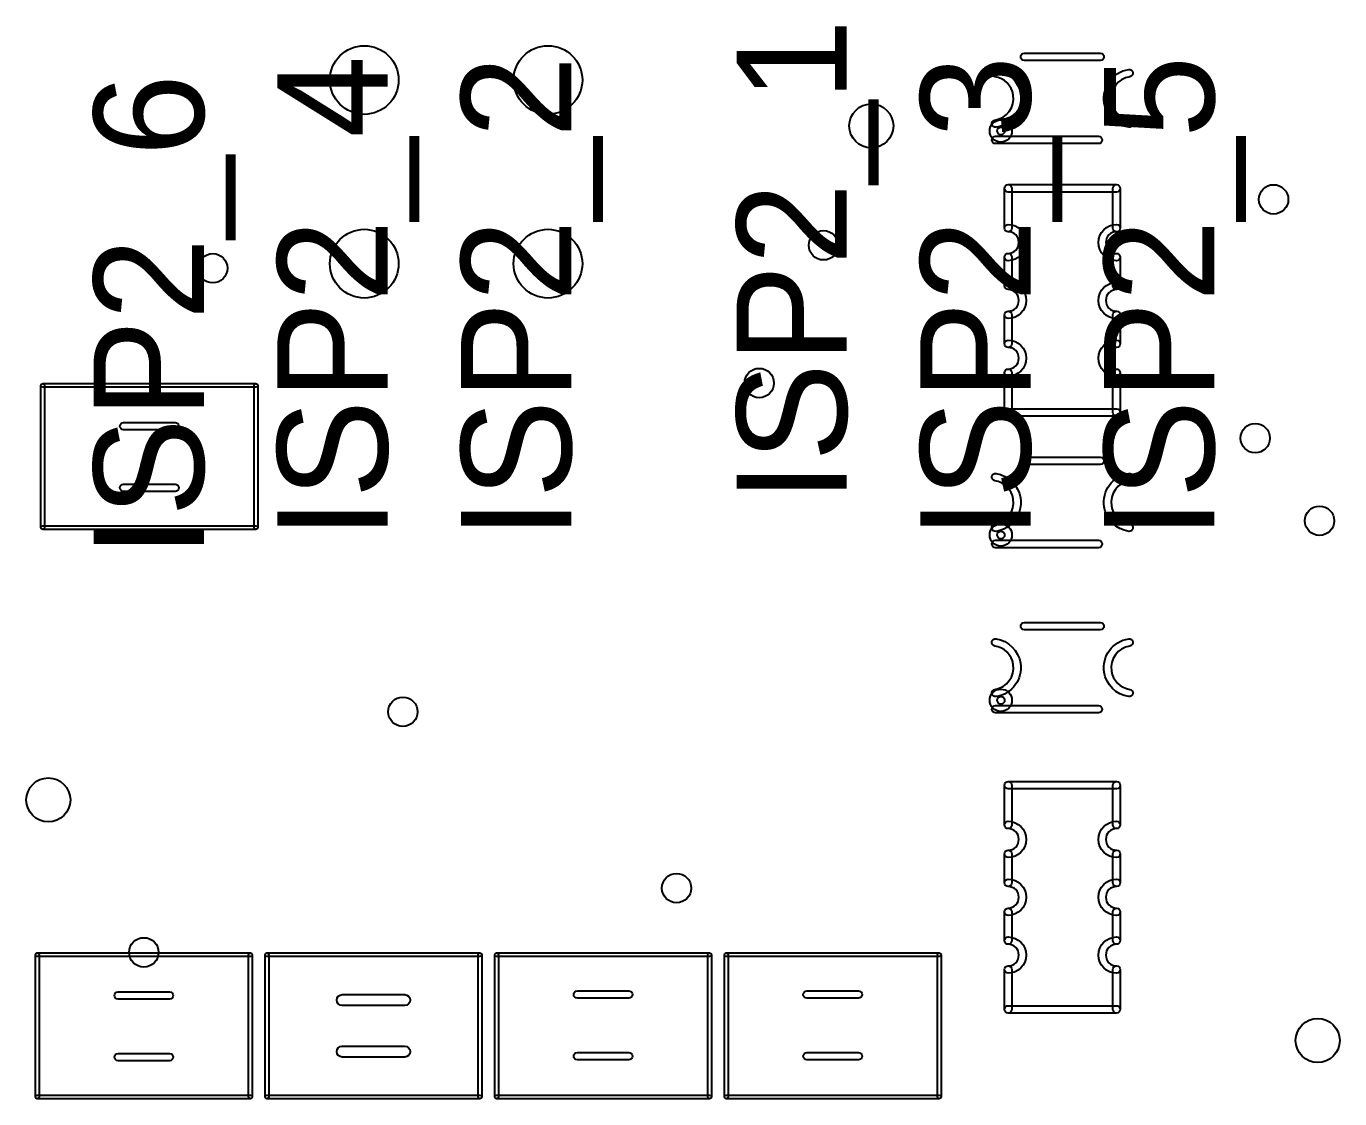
# Model space of a CAD drawing. Header units: inches. Extents: x -0.9 to 3.36, y -0.26 to 2.11.
# Drawn here: x -0.109 to 0.606, y 0.873 to 1.457 of the extents above; entities that cross this region are included whole.
import ezdxf

# ---------------------------------------------------------------- set-up
doc = ezdxf.new("R2010")
doc.units = ezdxf.units.IN
doc.header["$MEASUREMENT"] = 0
for name, color, linetype, lineweight in [('114', 7, 'Continuous', 0), ('39', 7, 'Continuous', 0), ('44', 7, 'Continuous', 0), ('51', 7, 'Continuous', 0)]:
    doc.layers.add(name, color=color, linetype=linetype, lineweight=lineweight)

msp = doc.modelspace()

# ---------------------------------------------------------------- linework, layer by layer
at = {"layer": '39', "color": 12, "lineweight": 25}
for points in [[(-0.09936, 1.18423), (-0.09936, 1.18423), (-0.09936, 1.26163), (-0.09936, 1.26163), (-0.09936, 1.26218), (-0.0998, 1.26263), (-0.10036, 1.26263), (-0.10091, 1.26263), (-0.10136, 1.26218), (-0.10136, 1.26163), (-0.10136, 1.26163), (-0.10136, 1.18423), (-0.10136, 1.18423), (-0.10136, 1.18368), (-0.10091, 1.18323), (-0.10036, 1.18323), (-0.0998, 1.18323), (-0.09936, 1.18368), (-0.09936, 1.18423)], [(-0.10036, 1.26063), (-0.10036, 1.26063), (0.01563, 1.26063), (0.01563, 1.26063), (0.01618, 1.26063), (0.01663, 1.26108), (0.01663, 1.26163), (0.01663, 1.26218), (0.01618, 1.26263), (0.01563, 1.26263), (0.01563, 1.26263), (-0.10036, 1.26263), (-0.10036, 1.26263), (-0.10091, 1.26263), (-0.10136, 1.26218), (-0.10136, 1.26163), (-0.10136, 1.26108), (-0.10091, 1.26063), (-0.10036, 1.26063)], [(0.01463, 1.26163), (0.01463, 1.26163), (0.01463, 1.18423), (0.01463, 1.18423), (0.01463, 1.18368), (0.01508, 1.18323), (0.01563, 1.18323), (0.01618, 1.18323), (0.01663, 1.18368), (0.01663, 1.18423), (0.01663, 1.18423), (0.01663, 1.26163), (0.01663, 1.26163), (0.01663, 1.26218), (0.01618, 1.26263), (0.01563, 1.26263), (0.01508, 1.26263), (0.01463, 1.26218), (0.01463, 1.26163)], [(0.01563, 1.18523), (0.01563, 1.18523), (-0.10036, 1.18523), (-0.10036, 1.18523), (-0.10091, 1.18523), (-0.10136, 1.18478), (-0.10136, 1.18423), (-0.10136, 1.18368), (-0.10091, 1.18323), (-0.10036, 1.18323), (-0.10036, 1.18323), (0.01563, 1.18323), (0.01563, 1.18323), (0.01618, 1.18323), (0.01663, 1.18368), (0.01663, 1.18423), (0.01663, 1.18478), (0.01618, 1.18523), (0.01563, 1.18523)], [(-0.10236, 0.87423), (-0.10236, 0.87423), (-0.10236, 0.95163), (-0.10236, 0.95163), (-0.10236, 0.95218), (-0.1028, 0.95263), (-0.10336, 0.95263), (-0.10391, 0.95263), (-0.10436, 0.95218), (-0.10436, 0.95163), (-0.10436, 0.95163), (-0.10436, 0.87423), (-0.10436, 0.87423), (-0.10436, 0.87368), (-0.10391, 0.87323), (-0.10336, 0.87323), (-0.1028, 0.87323), (-0.10236, 0.87368), (-0.10236, 0.87423)], [(-0.10336, 0.95063), (-0.10336, 0.95063), (0.01263, 0.95063), (0.01263, 0.95063), (0.01318, 0.95063), (0.01363, 0.95108), (0.01363, 0.95163), (0.01363, 0.95218), (0.01318, 0.95263), (0.01263, 0.95263), (0.01263, 0.95263), (-0.10336, 0.95263), (-0.10336, 0.95263), (-0.10391, 0.95263), (-0.10436, 0.95218), (-0.10436, 0.95163), (-0.10436, 0.95108), (-0.10391, 0.95063), (-0.10336, 0.95063)], [(0.01163, 0.95163), (0.01163, 0.95163), (0.01163, 0.87423), (0.01163, 0.87423), (0.01163, 0.87368), (0.01208, 0.87323), (0.01263, 0.87323), (0.01318, 0.87323), (0.01363, 0.87368), (0.01363, 0.87423), (0.01363, 0.87423), (0.01363, 0.95163), (0.01363, 0.95163), (0.01363, 0.95218), (0.01318, 0.95263), (0.01263, 0.95263), (0.01208, 0.95263), (0.01163, 0.95218), (0.01163, 0.95163)], [(0.02164, 0.95063), (0.02164, 0.95063), (0.13763, 0.95063), (0.13763, 0.95063), (0.13818, 0.95063), (0.13863, 0.95108), (0.13863, 0.95163), (0.13863, 0.95218), (0.13818, 0.95263), (0.13763, 0.95263), (0.13763, 0.95263), (0.02164, 0.95263), (0.02164, 0.95263), (0.02109, 0.95263), (0.02064, 0.95218), (0.02064, 0.95163), (0.02064, 0.95108), (0.02109, 0.95063), (0.02164, 0.95063)], [(0.02264, 0.87423), (0.02264, 0.87423), (0.02264, 0.95163), (0.02264, 0.95163), (0.02264, 0.95218), (0.0222, 0.95263), (0.02164, 0.95263), (0.02109, 0.95263), (0.02064, 0.95218), (0.02064, 0.95163), (0.02064, 0.95163), (0.02064, 0.87423), (0.02064, 0.87423), (0.02064, 0.87368), (0.02109, 0.87323), (0.02164, 0.87323), (0.0222, 0.87323), (0.02264, 0.87368), (0.02264, 0.87423)], [(0.13663, 0.95163), (0.13663, 0.95163), (0.13663, 0.87423), (0.13663, 0.87423), (0.13663, 0.87368), (0.13708, 0.87323), (0.13763, 0.87323), (0.13818, 0.87323), (0.13863, 0.87368), (0.13863, 0.87423), (0.13863, 0.87423), (0.13863, 0.95163), (0.13863, 0.95163), (0.13863, 0.95218), (0.13818, 0.95263), (0.13763, 0.95263), (0.13708, 0.95263), (0.13663, 0.95218), (0.13663, 0.95163)], [(0.14664, 0.95063), (0.14664, 0.95063), (0.26263, 0.95063), (0.26263, 0.95063), (0.26318, 0.95063), (0.26363, 0.95108), (0.26363, 0.95163), (0.26363, 0.95218), (0.26318, 0.95263), (0.26263, 0.95263), (0.26263, 0.95263), (0.14664, 0.95263), (0.14664, 0.95263), (0.14609, 0.95263), (0.14564, 0.95218), (0.14564, 0.95163), (0.14564, 0.95108), (0.14609, 0.95063), (0.14664, 0.95063)], [(0.14764, 0.87423), (0.14764, 0.87423), (0.14764, 0.95163), (0.14764, 0.95163), (0.14764, 0.95218), (0.1472, 0.95263), (0.14664, 0.95263), (0.14609, 0.95263), (0.14564, 0.95218), (0.14564, 0.95163), (0.14564, 0.95163), (0.14564, 0.87423), (0.14564, 0.87423), (0.14564, 0.87368), (0.14609, 0.87323), (0.14664, 0.87323), (0.1472, 0.87323), (0.14764, 0.87368), (0.14764, 0.87423)], [(0.26163, 0.95163), (0.26163, 0.95163), (0.26163, 0.87423), (0.26163, 0.87423), (0.26163, 0.87368), (0.26208, 0.87323), (0.26263, 0.87323), (0.26318, 0.87323), (0.26363, 0.87368), (0.26363, 0.87423), (0.26363, 0.87423), (0.26363, 0.95163), (0.26363, 0.95163), (0.26363, 0.95218), (0.26318, 0.95263), (0.26263, 0.95263), (0.26208, 0.95263), (0.26163, 0.95218), (0.26163, 0.95163)], [(0.27164, 0.95063), (0.27164, 0.95063), (0.38763, 0.95063), (0.38763, 0.95063), (0.38818, 0.95063), (0.38863, 0.95108), (0.38863, 0.95163), (0.38863, 0.95218), (0.38818, 0.95263), (0.38763, 0.95263), (0.38763, 0.95263), (0.27164, 0.95263), (0.27164, 0.95263), (0.27109, 0.95263), (0.27064, 0.95218), (0.27064, 0.95163), (0.27064, 0.95108), (0.27109, 0.95063), (0.27164, 0.95063)], [(0.27264, 0.87423), (0.27264, 0.87423), (0.27264, 0.95163), (0.27264, 0.95163), (0.27264, 0.95218), (0.2722, 0.95263), (0.27164, 0.95263), (0.27109, 0.95263), (0.27064, 0.95218), (0.27064, 0.95163), (0.27064, 0.95163), (0.27064, 0.87423), (0.27064, 0.87423), (0.27064, 0.87368), (0.27109, 0.87323), (0.27164, 0.87323), (0.2722, 0.87323), (0.27264, 0.87368), (0.27264, 0.87423)], [(0.38663, 0.95163), (0.38663, 0.95163), (0.38663, 0.87423), (0.38663, 0.87423), (0.38663, 0.87368), (0.38708, 0.87323), (0.38763, 0.87323), (0.38818, 0.87323), (0.38863, 0.87368), (0.38863, 0.87423), (0.38863, 0.87423), (0.38863, 0.95163), (0.38863, 0.95163), (0.38863, 0.95218), (0.38818, 0.95263), (0.38763, 0.95263), (0.38708, 0.95263), (0.38663, 0.95218), (0.38663, 0.95163)], [(0.01263, 0.87523), (0.01263, 0.87523), (-0.10336, 0.87523), (-0.10336, 0.87523), (-0.10391, 0.87523), (-0.10436, 0.87478), (-0.10436, 0.87423), (-0.10436, 0.87368), (-0.10391, 0.87323), (-0.10336, 0.87323), (-0.10336, 0.87323), (0.01263, 0.87323), (0.01263, 0.87323), (0.01318, 0.87323), (0.01363, 0.87368), (0.01363, 0.87423), (0.01363, 0.87478), (0.01318, 0.87523), (0.01263, 0.87523)], [(0.13763, 0.87523), (0.13763, 0.87523), (0.02164, 0.87523), (0.02164, 0.87523), (0.02109, 0.87523), (0.02064, 0.87478), (0.02064, 0.87423), (0.02064, 0.87368), (0.02109, 0.87323), (0.02164, 0.87323), (0.02164, 0.87323), (0.13763, 0.87323), (0.13763, 0.87323), (0.13818, 0.87323), (0.13863, 0.87368), (0.13863, 0.87423), (0.13863, 0.87478), (0.13818, 0.87523), (0.13763, 0.87523)], [(0.26263, 0.87523), (0.26263, 0.87523), (0.14664, 0.87523), (0.14664, 0.87523), (0.14609, 0.87523), (0.14564, 0.87478), (0.14564, 0.87423), (0.14564, 0.87368), (0.14609, 0.87323), (0.14664, 0.87323), (0.14664, 0.87323), (0.26263, 0.87323), (0.26263, 0.87323), (0.26318, 0.87323), (0.26363, 0.87368), (0.26363, 0.87423), (0.26363, 0.87478), (0.26318, 0.87523), (0.26263, 0.87523)], [(0.38763, 0.87523), (0.38763, 0.87523), (0.27164, 0.87523), (0.27164, 0.87523), (0.27109, 0.87523), (0.27064, 0.87478), (0.27064, 0.87423), (0.27064, 0.87368), (0.27109, 0.87323), (0.27164, 0.87323), (0.27164, 0.87323), (0.38763, 0.87323), (0.38763, 0.87323), (0.38818, 0.87323), (0.38863, 0.87368), (0.38863, 0.87423), (0.38863, 0.87478), (0.38818, 0.87523), (0.38763, 0.87523)]]:
    msp.add_open_spline(points, degree=3, knots=[0, 0, 0, 0, 1, 1, 1, 2, 2, 2, 3, 3, 3, 4, 4, 4, 5, 5, 5, 6, 6, 6, 6], dxfattribs=at)
at = {"layer": '44', "color": 254, "lineweight": 25}
for centre, radius in [((0.07464, 1.42793), 0.0187), ((0.17464, 1.42793), 0.0187), ((0.35064, 1.40293), 0.012), ((0.56964, 1.36293), 0.008), ((0.07464, 1.32793), 0.0187), ((0.17464, 1.32793), 0.0187), ((0.32464, 1.33793), 0.008), ((-0.00786, 1.32543), 0.008), ((0.28964, 1.26293), 0.008), ((0.55964, 1.23293), 0.008), ((0.59464, 1.18793), 0.008), ((0.09564, 1.08393), 0.008), ((-0.09736, 1.03593), 0.012), ((0.24464, 0.98793), 0.008), ((-0.04536, 0.95293), 0.008), ((0.59364, 0.90493), 0.012)]:
    msp.add_circle(centre, radius, dxfattribs=at)
at = {"layer": '51', "color": 254, "lineweight": 25}
for centre, radius in [((0.42117, 1.40021), 0.00606), ((0.42117, 1.40021), 0.00206), ((0.42117, 1.18021), 0.00606), ((0.42117, 1.18021), 0.00205), ((0.42117, 1.09021), 0.00606), ((0.42117, 1.09021), 0.00206)]:
    msp.add_circle(centre, radius, dxfattribs=at)
for points, knots in [([(0.43397, 1.43857), (0.43397, 1.43857), (0.47531, 1.43857), (0.47531, 1.43857), (0.47641, 1.43857), (0.47731, 1.43946), (0.47731, 1.44057), (0.47731, 1.44167), (0.47641, 1.44257), (0.47531, 1.44257), (0.47531, 1.44257), (0.43397, 1.44257), (0.43397, 1.44257), (0.43286, 1.44257), (0.43197, 1.44167), (0.43197, 1.44057), (0.43197, 1.43946), (0.43286, 1.43857), (0.43397, 1.43857)], [0, 0, 0, 0, 1, 1, 1, 2, 2, 2, 3, 3, 3, 4, 4, 4, 5, 5, 5, 6, 6, 6, 6]), ([(0.41791, 1.40613), (0.41682, 1.40596), (0.41607, 1.40493), (0.41624, 1.40384), (0.41641, 1.40275), (0.41743, 1.402), (0.41853, 1.40217), (0.42723, 1.40352), (0.43319, 1.41167), (0.43184, 1.42037), (0.43078, 1.42723), (0.42539, 1.43262), (0.41853, 1.43368), (0.41743, 1.43385), (0.41641, 1.43311), (0.41624, 1.43201), (0.41607, 1.43092), (0.41682, 1.4299), (0.41791, 1.42973), (0.42306, 1.42894), (0.42709, 1.4249), (0.42789, 1.41976), (0.4289, 1.41324), (0.42443, 1.40714), (0.41791, 1.40613)], [0, 0, 0, 0, 1, 1, 1, 2, 2, 2, 3, 3, 3, 4, 4, 4, 5, 5, 5, 6, 6, 6, 7, 7, 7, 8, 8, 8, 8]), ([(0.49136, 1.42973), (0.49245, 1.4299), (0.4932, 1.43092), (0.49303, 1.43201), (0.49286, 1.43311), (0.49184, 1.43385), (0.49075, 1.43368), (0.48205, 1.43234), (0.47608, 1.42419), (0.47743, 1.41549), (0.47849, 1.40862), (0.48388, 1.40324), (0.49075, 1.40217), (0.49184, 1.402), (0.49286, 1.40275), (0.49303, 1.40384), (0.4932, 1.40493), (0.49245, 1.40596), (0.49136, 1.40613), (0.48622, 1.40692), (0.48218, 1.41096), (0.48138, 1.4161), (0.48037, 1.42262), (0.48484, 1.42872), (0.49136, 1.42973)], [0, 0, 0, 0, 1, 1, 1, 2, 2, 2, 3, 3, 3, 4, 4, 4, 5, 5, 5, 6, 6, 6, 7, 7, 7, 8, 8, 8, 8]), ([(0.47432, 1.39729), (0.47432, 1.39729), (0.41822, 1.39729), (0.41822, 1.39729), (0.41711, 1.39729), (0.41622, 1.3964), (0.41622, 1.39529), (0.41622, 1.39419), (0.41711, 1.39329), (0.41822, 1.39329), (0.41822, 1.39329), (0.47432, 1.39329), (0.47432, 1.39329), (0.47543, 1.39329), (0.47632, 1.39419), (0.47632, 1.39529), (0.47632, 1.3964), (0.47543, 1.39729), (0.47432, 1.39729)], [0, 0, 0, 0, 1, 1, 1, 2, 2, 2, 3, 3, 3, 4, 4, 4, 5, 5, 5, 6, 6, 6, 6]), ([(0.42511, 1.36695), (0.42511, 1.36695), (0.48416, 1.36695), (0.48416, 1.36695), (0.48527, 1.36695), (0.48616, 1.36785), (0.48616, 1.36895), (0.48616, 1.37006), (0.48527, 1.37095), (0.48416, 1.37095), (0.48416, 1.37095), (0.42511, 1.37095), (0.42511, 1.37095), (0.424, 1.37095), (0.42311, 1.37006), (0.42311, 1.36895), (0.42311, 1.36785), (0.424, 1.36695), (0.42511, 1.36695)], [0, 0, 0, 0, 1, 1, 1, 2, 2, 2, 3, 3, 3, 4, 4, 4, 5, 5, 5, 6, 6, 6, 6]), ([(0.42711, 1.3473), (0.42711, 1.3473), (0.42711, 1.36895), (0.42711, 1.36895), (0.42711, 1.37006), (0.42621, 1.37095), (0.42511, 1.37095), (0.424, 1.37095), (0.42311, 1.37006), (0.42311, 1.36895), (0.42311, 1.36895), (0.42311, 1.3473), (0.42311, 1.3473), (0.42311, 1.34619), (0.424, 1.3453), (0.42511, 1.3453), (0.42621, 1.3453), (0.42711, 1.34619), (0.42711, 1.3473)], [0, 0, 0, 0, 1, 1, 1, 2, 2, 2, 3, 3, 3, 4, 4, 4, 5, 5, 5, 6, 6, 6, 6]), ([(0.48216, 1.36895), (0.48216, 1.36895), (0.48216, 1.3473), (0.48216, 1.3473), (0.48216, 1.34619), (0.48306, 1.3453), (0.48416, 1.3453), (0.48527, 1.3453), (0.48616, 1.34619), (0.48616, 1.3473), (0.48616, 1.3473), (0.48616, 1.36895), (0.48616, 1.36895), (0.48616, 1.37006), (0.48527, 1.37095), (0.48416, 1.37095), (0.48306, 1.37095), (0.48216, 1.37006), (0.48216, 1.36895)], [0, 0, 0, 0, 1, 1, 1, 2, 2, 2, 3, 3, 3, 4, 4, 4, 5, 5, 5, 6, 6, 6, 6]), ([(0.42511, 1.33355), (0.424, 1.33355), (0.42311, 1.33266), (0.42311, 1.33155), (0.42311, 1.33045), (0.424, 1.32955), (0.42511, 1.32955), (0.43056, 1.32955), (0.43498, 1.33397), (0.43498, 1.33942), (0.43498, 1.34488), (0.43056, 1.3493), (0.42511, 1.3493), (0.424, 1.3493), (0.42311, 1.3484), (0.42311, 1.3473), (0.42311, 1.34619), (0.424, 1.3453), (0.42511, 1.3453), (0.42835, 1.3453), (0.43098, 1.34267), (0.43098, 1.33942), (0.43098, 1.33618), (0.42835, 1.33355), (0.42511, 1.33355)], [0, 0, 0, 0, 1, 1, 1, 2, 2, 2, 3, 3, 3, 4, 4, 4, 5, 5, 5, 6, 6, 6, 7, 7, 7, 8, 8, 8, 8]), ([(0.48416, 1.3453), (0.48527, 1.3453), (0.48616, 1.34619), (0.48616, 1.3473), (0.48616, 1.3484), (0.48527, 1.3493), (0.48416, 1.3493), (0.47871, 1.3493), (0.47429, 1.34488), (0.47429, 1.33942), (0.47429, 1.33397), (0.47871, 1.32955), (0.48416, 1.32955), (0.48527, 1.32955), (0.48616, 1.33045), (0.48616, 1.33155), (0.48616, 1.33266), (0.48527, 1.33355), (0.48416, 1.33355), (0.48092, 1.33355), (0.47829, 1.33618), (0.47829, 1.33942), (0.47829, 1.34267), (0.48092, 1.3453), (0.48416, 1.3453)], [0, 0, 0, 0, 1, 1, 1, 2, 2, 2, 3, 3, 3, 4, 4, 4, 5, 5, 5, 6, 6, 6, 7, 7, 7, 8, 8, 8, 8]), ([(0.42711, 1.3158), (0.42711, 1.3158), (0.42711, 1.33155), (0.42711, 1.33155), (0.42711, 1.33266), (0.42621, 1.33355), (0.42511, 1.33355), (0.424, 1.33355), (0.42311, 1.33266), (0.42311, 1.33155), (0.42311, 1.33155), (0.42311, 1.3158), (0.42311, 1.3158), (0.42311, 1.3147), (0.424, 1.3138), (0.42511, 1.3138), (0.42621, 1.3138), (0.42711, 1.3147), (0.42711, 1.3158)], [0, 0, 0, 0, 1, 1, 1, 2, 2, 2, 3, 3, 3, 4, 4, 4, 5, 5, 5, 6, 6, 6, 6]), ([(0.48216, 1.33155), (0.48216, 1.33155), (0.48216, 1.3158), (0.48216, 1.3158), (0.48216, 1.3147), (0.48306, 1.3138), (0.48416, 1.3138), (0.48527, 1.3138), (0.48616, 1.3147), (0.48616, 1.3158), (0.48616, 1.3158), (0.48616, 1.33155), (0.48616, 1.33155), (0.48616, 1.33266), (0.48527, 1.33355), (0.48416, 1.33355), (0.48306, 1.33355), (0.48216, 1.33266), (0.48216, 1.33155)], [0, 0, 0, 0, 1, 1, 1, 2, 2, 2, 3, 3, 3, 4, 4, 4, 5, 5, 5, 6, 6, 6, 6]), ([(0.42511, 1.30205), (0.424, 1.30205), (0.42311, 1.30116), (0.42311, 1.30005), (0.42311, 1.29895), (0.424, 1.29805), (0.42511, 1.29805), (0.43056, 1.29805), (0.43498, 1.30248), (0.43498, 1.30793), (0.43498, 1.31338), (0.43056, 1.3178), (0.42511, 1.3178), (0.424, 1.3178), (0.42311, 1.31691), (0.42311, 1.3158), (0.42311, 1.3147), (0.424, 1.3138), (0.42511, 1.3138), (0.42835, 1.3138), (0.43098, 1.31117), (0.43098, 1.30793), (0.43098, 1.30468), (0.42835, 1.30205), (0.42511, 1.30205)], [0, 0, 0, 0, 1, 1, 1, 2, 2, 2, 3, 3, 3, 4, 4, 4, 5, 5, 5, 6, 6, 6, 7, 7, 7, 8, 8, 8, 8]), ([(0.48416, 1.3138), (0.48527, 1.3138), (0.48616, 1.3147), (0.48616, 1.3158), (0.48616, 1.31691), (0.48527, 1.3178), (0.48416, 1.3178), (0.47871, 1.3178), (0.47429, 1.31338), (0.47429, 1.30793), (0.47429, 1.30248), (0.47871, 1.29805), (0.48416, 1.29805), (0.48527, 1.29805), (0.48616, 1.29895), (0.48616, 1.30005), (0.48616, 1.30116), (0.48527, 1.30205), (0.48416, 1.30205), (0.48092, 1.30205), (0.47829, 1.30468), (0.47829, 1.30793), (0.47829, 1.31117), (0.48092, 1.3138), (0.48416, 1.3138)], [0, 0, 0, 0, 1, 1, 1, 2, 2, 2, 3, 3, 3, 4, 4, 4, 5, 5, 5, 6, 6, 6, 7, 7, 7, 8, 8, 8, 8]), ([(0.42711, 1.28431), (0.42711, 1.28431), (0.42711, 1.30005), (0.42711, 1.30005), (0.42711, 1.30116), (0.42621, 1.30205), (0.42511, 1.30205), (0.424, 1.30205), (0.42311, 1.30116), (0.42311, 1.30005), (0.42311, 1.30005), (0.42311, 1.28431), (0.42311, 1.28431), (0.42311, 1.2832), (0.424, 1.28231), (0.42511, 1.28231), (0.42621, 1.28231), (0.42711, 1.2832), (0.42711, 1.28431)], [0, 0, 0, 0, 1, 1, 1, 2, 2, 2, 3, 3, 3, 4, 4, 4, 5, 5, 5, 6, 6, 6, 6]), ([(0.48216, 1.30005), (0.48216, 1.30005), (0.48216, 1.28431), (0.48216, 1.28431), (0.48216, 1.2832), (0.48306, 1.28231), (0.48416, 1.28231), (0.48527, 1.28231), (0.48616, 1.2832), (0.48616, 1.28431), (0.48616, 1.28431), (0.48616, 1.30005), (0.48616, 1.30005), (0.48616, 1.30116), (0.48527, 1.30205), (0.48416, 1.30205), (0.48306, 1.30205), (0.48216, 1.30116), (0.48216, 1.30005)], [0, 0, 0, 0, 1, 1, 1, 2, 2, 2, 3, 3, 3, 4, 4, 4, 5, 5, 5, 6, 6, 6, 6]), ([(0.42511, 1.27056), (0.424, 1.27056), (0.42311, 1.26966), (0.42311, 1.26856), (0.42311, 1.26745), (0.424, 1.26656), (0.42511, 1.26656), (0.43056, 1.26656), (0.43498, 1.27098), (0.43498, 1.27643), (0.43498, 1.28189), (0.43056, 1.28631), (0.42511, 1.28631), (0.424, 1.28631), (0.42311, 1.28541), (0.42311, 1.28431), (0.42311, 1.2832), (0.424, 1.28231), (0.42511, 1.28231), (0.42835, 1.28231), (0.43098, 1.27968), (0.43098, 1.27643), (0.43098, 1.27319), (0.42835, 1.27056), (0.42511, 1.27056)], [0, 0, 0, 0, 1, 1, 1, 2, 2, 2, 3, 3, 3, 4, 4, 4, 5, 5, 5, 6, 6, 6, 7, 7, 7, 8, 8, 8, 8]), ([(0.48416, 1.28231), (0.48527, 1.28231), (0.48616, 1.2832), (0.48616, 1.28431), (0.48616, 1.28541), (0.48527, 1.28631), (0.48416, 1.28631), (0.47871, 1.28631), (0.47429, 1.28189), (0.47429, 1.27643), (0.47429, 1.27098), (0.47871, 1.26656), (0.48416, 1.26656), (0.48527, 1.26656), (0.48616, 1.26745), (0.48616, 1.26856), (0.48616, 1.26966), (0.48527, 1.27056), (0.48416, 1.27056), (0.48092, 1.27056), (0.47829, 1.27319), (0.47829, 1.27643), (0.47829, 1.27968), (0.48092, 1.28231), (0.48416, 1.28231)], [0, 0, 0, 0, 1, 1, 1, 2, 2, 2, 3, 3, 3, 4, 4, 4, 5, 5, 5, 6, 6, 6, 7, 7, 7, 8, 8, 8, 8]), ([(0.42711, 1.2469), (0.42711, 1.2469), (0.42711, 1.26856), (0.42711, 1.26856), (0.42711, 1.26966), (0.42621, 1.27056), (0.42511, 1.27056), (0.424, 1.27056), (0.42311, 1.26966), (0.42311, 1.26856), (0.42311, 1.26856), (0.42311, 1.2469), (0.42311, 1.2469), (0.42311, 1.2458), (0.424, 1.2449), (0.42511, 1.2449), (0.42621, 1.2449), (0.42711, 1.2458), (0.42711, 1.2469)], [0, 0, 0, 0, 1, 1, 1, 2, 2, 2, 3, 3, 3, 4, 4, 4, 5, 5, 5, 6, 6, 6, 6]), ([(0.48216, 1.26856), (0.48216, 1.26856), (0.48216, 1.2469), (0.48216, 1.2469), (0.48216, 1.2458), (0.48306, 1.2449), (0.48416, 1.2449), (0.48527, 1.2449), (0.48616, 1.2458), (0.48616, 1.2469), (0.48616, 1.2469), (0.48616, 1.26856), (0.48616, 1.26856), (0.48616, 1.26966), (0.48527, 1.27056), (0.48416, 1.27056), (0.48306, 1.27056), (0.48216, 1.26966), (0.48216, 1.26856)], [0, 0, 0, 0, 1, 1, 1, 2, 2, 2, 3, 3, 3, 4, 4, 4, 5, 5, 5, 6, 6, 6, 6]), ([(0.48416, 1.2489), (0.48416, 1.2489), (0.42511, 1.2489), (0.42511, 1.2489), (0.424, 1.2489), (0.42311, 1.24801), (0.42311, 1.2469), (0.42311, 1.2458), (0.424, 1.2449), (0.42511, 1.2449), (0.42511, 1.2449), (0.48416, 1.2449), (0.48416, 1.2449), (0.48527, 1.2449), (0.48616, 1.2458), (0.48616, 1.2469), (0.48616, 1.24801), (0.48527, 1.2489), (0.48416, 1.2489)], [0, 0, 0, 0, 1, 1, 1, 2, 2, 2, 3, 3, 3, 4, 4, 4, 5, 5, 5, 6, 6, 6, 6]), ([(-0.02835, 1.24142), (-0.02835, 1.24142), (-0.05638, 1.24142), (-0.05638, 1.24142), (-0.05748, 1.24142), (-0.05838, 1.24053), (-0.05838, 1.23942), (-0.05838, 1.23832), (-0.05748, 1.23742), (-0.05638, 1.23742), (-0.05638, 1.23742), (-0.02835, 1.23742), (-0.02835, 1.23742), (-0.02724, 1.23742), (-0.02635, 1.23832), (-0.02635, 1.23942), (-0.02635, 1.24053), (-0.02724, 1.24142), (-0.02835, 1.24142)], [0, 0, 0, 0, 1, 1, 1, 2, 2, 2, 3, 3, 3, 4, 4, 4, 5, 5, 5, 6, 6, 6, 6]), ([(0.43397, 1.21857), (0.43397, 1.21857), (0.47531, 1.21857), (0.47531, 1.21857), (0.47641, 1.21857), (0.47731, 1.21946), (0.47731, 1.22057), (0.47731, 1.22167), (0.47641, 1.22257), (0.47531, 1.22257), (0.47531, 1.22257), (0.43397, 1.22257), (0.43397, 1.22257), (0.43286, 1.22257), (0.43197, 1.22167), (0.43197, 1.22057), (0.43197, 1.21946), (0.43286, 1.21857), (0.43397, 1.21857)], [0, 0, 0, 0, 1, 1, 1, 2, 2, 2, 3, 3, 3, 4, 4, 4, 5, 5, 5, 6, 6, 6, 6]), ([(0.41791, 1.18613), (0.41682, 1.18596), (0.41607, 1.18493), (0.41624, 1.18384), (0.41641, 1.18275), (0.41743, 1.182), (0.41853, 1.18217), (0.42723, 1.18352), (0.43319, 1.19167), (0.43184, 1.20037), (0.43078, 1.20723), (0.42539, 1.21262), (0.41853, 1.21368), (0.41743, 1.21385), (0.41641, 1.21311), (0.41624, 1.21201), (0.41607, 1.21092), (0.41682, 1.2099), (0.41791, 1.20973), (0.42306, 1.20894), (0.42709, 1.2049), (0.42789, 1.19976), (0.4289, 1.19324), (0.42443, 1.18714), (0.41791, 1.18613)], [0, 0, 0, 0, 1, 1, 1, 2, 2, 2, 3, 3, 3, 4, 4, 4, 5, 5, 5, 6, 6, 6, 7, 7, 7, 8, 8, 8, 8]), ([(0.49136, 1.20973), (0.49245, 1.2099), (0.4932, 1.21092), (0.49303, 1.21201), (0.49286, 1.21311), (0.49184, 1.21385), (0.49075, 1.21368), (0.48205, 1.21234), (0.47608, 1.20419), (0.47743, 1.19549), (0.47849, 1.18862), (0.48388, 1.18324), (0.49075, 1.18217), (0.49184, 1.182), (0.49286, 1.18275), (0.49303, 1.18384), (0.4932, 1.18493), (0.49245, 1.18596), (0.49136, 1.18613), (0.48622, 1.18692), (0.48218, 1.19096), (0.48138, 1.1961), (0.48037, 1.20262), (0.48484, 1.20872), (0.49136, 1.20973)], [0, 0, 0, 0, 1, 1, 1, 2, 2, 2, 3, 3, 3, 4, 4, 4, 5, 5, 5, 6, 6, 6, 7, 7, 7, 8, 8, 8, 8]), ([(-0.02835, 1.20792), (-0.02835, 1.20792), (-0.05638, 1.20792), (-0.05638, 1.20792), (-0.05748, 1.20792), (-0.05838, 1.20703), (-0.05838, 1.20592), (-0.05838, 1.20482), (-0.05748, 1.20392), (-0.05638, 1.20392), (-0.05638, 1.20392), (-0.02835, 1.20392), (-0.02835, 1.20392), (-0.02724, 1.20392), (-0.02635, 1.20482), (-0.02635, 1.20592), (-0.02635, 1.20703), (-0.02724, 1.20792), (-0.02835, 1.20792)], [0, 0, 0, 0, 1, 1, 1, 2, 2, 2, 3, 3, 3, 4, 4, 4, 5, 5, 5, 6, 6, 6, 6]), ([(0.47432, 1.17729), (0.47432, 1.17729), (0.41822, 1.17729), (0.41822, 1.17729), (0.41711, 1.17729), (0.41622, 1.1764), (0.41622, 1.17529), (0.41622, 1.17419), (0.41711, 1.17329), (0.41822, 1.17329), (0.41822, 1.17329), (0.47432, 1.17329), (0.47432, 1.17329), (0.47543, 1.17329), (0.47632, 1.17419), (0.47632, 1.17529), (0.47632, 1.1764), (0.47543, 1.17729), (0.47432, 1.17729)], [0, 0, 0, 0, 1, 1, 1, 2, 2, 2, 3, 3, 3, 4, 4, 4, 5, 5, 5, 6, 6, 6, 6]), ([(0.43397, 1.12857), (0.43397, 1.12857), (0.47531, 1.12857), (0.47531, 1.12857), (0.47641, 1.12857), (0.47731, 1.12946), (0.47731, 1.13057), (0.47731, 1.13167), (0.47641, 1.13257), (0.47531, 1.13257), (0.47531, 1.13257), (0.43397, 1.13257), (0.43397, 1.13257), (0.43286, 1.13257), (0.43197, 1.13167), (0.43197, 1.13057), (0.43197, 1.12946), (0.43286, 1.12857), (0.43397, 1.12857)], [0, 0, 0, 0, 1, 1, 1, 2, 2, 2, 3, 3, 3, 4, 4, 4, 5, 5, 5, 6, 6, 6, 6]), ([(0.41791, 1.09613), (0.41682, 1.09596), (0.41607, 1.09493), (0.41624, 1.09384), (0.41641, 1.09275), (0.41743, 1.092), (0.41853, 1.09217), (0.42723, 1.09352), (0.43319, 1.10167), (0.43184, 1.11037), (0.43078, 1.11723), (0.42539, 1.12262), (0.41853, 1.12368), (0.41743, 1.12385), (0.41641, 1.12311), (0.41624, 1.12201), (0.41607, 1.12092), (0.41682, 1.1199), (0.41791, 1.11973), (0.42306, 1.11894), (0.42709, 1.1149), (0.42789, 1.10976), (0.4289, 1.10324), (0.42443, 1.09714), (0.41791, 1.09613)], [0, 0, 0, 0, 1, 1, 1, 2, 2, 2, 3, 3, 3, 4, 4, 4, 5, 5, 5, 6, 6, 6, 7, 7, 7, 8, 8, 8, 8]), ([(0.49136, 1.11973), (0.49245, 1.1199), (0.4932, 1.12092), (0.49303, 1.12201), (0.49286, 1.12311), (0.49184, 1.12385), (0.49075, 1.12368), (0.48205, 1.12234), (0.47608, 1.11419), (0.47743, 1.10549), (0.47849, 1.09862), (0.48388, 1.09324), (0.49075, 1.09217), (0.49184, 1.092), (0.49286, 1.09275), (0.49303, 1.09384), (0.4932, 1.09493), (0.49245, 1.09596), (0.49136, 1.09613), (0.48622, 1.09692), (0.48218, 1.10096), (0.48138, 1.1061), (0.48037, 1.11262), (0.48484, 1.11872), (0.49136, 1.11973)], [0, 0, 0, 0, 1, 1, 1, 2, 2, 2, 3, 3, 3, 4, 4, 4, 5, 5, 5, 6, 6, 6, 7, 7, 7, 8, 8, 8, 8]), ([(0.47432, 1.08729), (0.47432, 1.08729), (0.41822, 1.08729), (0.41822, 1.08729), (0.41711, 1.08729), (0.41622, 1.0864), (0.41622, 1.08529), (0.41622, 1.08419), (0.41711, 1.08329), (0.41822, 1.08329), (0.41822, 1.08329), (0.47432, 1.08329), (0.47432, 1.08329), (0.47543, 1.08329), (0.47632, 1.08419), (0.47632, 1.08529), (0.47632, 1.0864), (0.47543, 1.08729), (0.47432, 1.08729)], [0, 0, 0, 0, 1, 1, 1, 2, 2, 2, 3, 3, 3, 4, 4, 4, 5, 5, 5, 6, 6, 6, 6]), ([(0.42711, 1.0223), (0.42711, 1.0223), (0.42711, 1.04395), (0.42711, 1.04395), (0.42711, 1.04506), (0.42621, 1.04595), (0.42511, 1.04595), (0.424, 1.04595), (0.42311, 1.04506), (0.42311, 1.04395), (0.42311, 1.04395), (0.42311, 1.0223), (0.42311, 1.0223), (0.42311, 1.02119), (0.424, 1.0203), (0.42511, 1.0203), (0.42621, 1.0203), (0.42711, 1.02119), (0.42711, 1.0223)], [0, 0, 0, 0, 1, 1, 1, 2, 2, 2, 3, 3, 3, 4, 4, 4, 5, 5, 5, 6, 6, 6, 6]), ([(0.42511, 1.04195), (0.42511, 1.04195), (0.48416, 1.04195), (0.48416, 1.04195), (0.48527, 1.04195), (0.48616, 1.04285), (0.48616, 1.04395), (0.48616, 1.04506), (0.48527, 1.04595), (0.48416, 1.04595), (0.48416, 1.04595), (0.42511, 1.04595), (0.42511, 1.04595), (0.424, 1.04595), (0.42311, 1.04506), (0.42311, 1.04395), (0.42311, 1.04285), (0.424, 1.04195), (0.42511, 1.04195)], [0, 0, 0, 0, 1, 1, 1, 2, 2, 2, 3, 3, 3, 4, 4, 4, 5, 5, 5, 6, 6, 6, 6]), ([(0.48216, 1.04395), (0.48216, 1.04395), (0.48216, 1.0223), (0.48216, 1.0223), (0.48216, 1.02119), (0.48306, 1.0203), (0.48416, 1.0203), (0.48527, 1.0203), (0.48616, 1.02119), (0.48616, 1.0223), (0.48616, 1.0223), (0.48616, 1.04395), (0.48616, 1.04395), (0.48616, 1.04506), (0.48527, 1.04595), (0.48416, 1.04595), (0.48306, 1.04595), (0.48216, 1.04506), (0.48216, 1.04395)], [0, 0, 0, 0, 1, 1, 1, 2, 2, 2, 3, 3, 3, 4, 4, 4, 5, 5, 5, 6, 6, 6, 6]), ([(0.42511, 1.00855), (0.424, 1.00855), (0.42311, 1.00766), (0.42311, 1.00655), (0.42311, 1.00545), (0.424, 1.00455), (0.42511, 1.00455), (0.43056, 1.00455), (0.43498, 1.00897), (0.43498, 1.01442), (0.43498, 1.01988), (0.43056, 1.0243), (0.42511, 1.0243), (0.424, 1.0243), (0.42311, 1.0234), (0.42311, 1.0223), (0.42311, 1.02119), (0.424, 1.0203), (0.42511, 1.0203), (0.42835, 1.0203), (0.43098, 1.01767), (0.43098, 1.01442), (0.43098, 1.01118), (0.42835, 1.00855), (0.42511, 1.00855)], [0, 0, 0, 0, 1, 1, 1, 2, 2, 2, 3, 3, 3, 4, 4, 4, 5, 5, 5, 6, 6, 6, 7, 7, 7, 8, 8, 8, 8]), ([(0.48416, 1.0203), (0.48527, 1.0203), (0.48616, 1.02119), (0.48616, 1.0223), (0.48616, 1.0234), (0.48527, 1.0243), (0.48416, 1.0243), (0.47871, 1.0243), (0.47429, 1.01988), (0.47429, 1.01442), (0.47429, 1.00897), (0.47871, 1.00455), (0.48416, 1.00455), (0.48527, 1.00455), (0.48616, 1.00545), (0.48616, 1.00655), (0.48616, 1.00766), (0.48527, 1.00855), (0.48416, 1.00855), (0.48092, 1.00855), (0.47829, 1.01118), (0.47829, 1.01442), (0.47829, 1.01767), (0.48092, 1.0203), (0.48416, 1.0203)], [0, 0, 0, 0, 1, 1, 1, 2, 2, 2, 3, 3, 3, 4, 4, 4, 5, 5, 5, 6, 6, 6, 7, 7, 7, 8, 8, 8, 8]), ([(0.42711, 0.9908), (0.42711, 0.9908), (0.42711, 1.00655), (0.42711, 1.00655), (0.42711, 1.00766), (0.42621, 1.00855), (0.42511, 1.00855), (0.424, 1.00855), (0.42311, 1.00766), (0.42311, 1.00655), (0.42311, 1.00655), (0.42311, 0.9908), (0.42311, 0.9908), (0.42311, 0.9897), (0.424, 0.9888), (0.42511, 0.9888), (0.42621, 0.9888), (0.42711, 0.9897), (0.42711, 0.9908)], [0, 0, 0, 0, 1, 1, 1, 2, 2, 2, 3, 3, 3, 4, 4, 4, 5, 5, 5, 6, 6, 6, 6]), ([(0.48216, 1.00655), (0.48216, 1.00655), (0.48216, 0.9908), (0.48216, 0.9908), (0.48216, 0.9897), (0.48306, 0.9888), (0.48416, 0.9888), (0.48527, 0.9888), (0.48616, 0.9897), (0.48616, 0.9908), (0.48616, 0.9908), (0.48616, 1.00655), (0.48616, 1.00655), (0.48616, 1.00766), (0.48527, 1.00855), (0.48416, 1.00855), (0.48306, 1.00855), (0.48216, 1.00766), (0.48216, 1.00655)], [0, 0, 0, 0, 1, 1, 1, 2, 2, 2, 3, 3, 3, 4, 4, 4, 5, 5, 5, 6, 6, 6, 6]), ([(0.42511, 0.97705), (0.424, 0.97705), (0.42311, 0.97616), (0.42311, 0.97505), (0.42311, 0.97395), (0.424, 0.97305), (0.42511, 0.97305), (0.43056, 0.97305), (0.43498, 0.97748), (0.43498, 0.98293), (0.43498, 0.98838), (0.43056, 0.9928), (0.42511, 0.9928), (0.424, 0.9928), (0.42311, 0.99191), (0.42311, 0.9908), (0.42311, 0.9897), (0.424, 0.9888), (0.42511, 0.9888), (0.42835, 0.9888), (0.43098, 0.98617), (0.43098, 0.98293), (0.43098, 0.97968), (0.42835, 0.97705), (0.42511, 0.97705)], [0, 0, 0, 0, 1, 1, 1, 2, 2, 2, 3, 3, 3, 4, 4, 4, 5, 5, 5, 6, 6, 6, 7, 7, 7, 8, 8, 8, 8]), ([(0.48416, 0.9888), (0.48527, 0.9888), (0.48616, 0.9897), (0.48616, 0.9908), (0.48616, 0.99191), (0.48527, 0.9928), (0.48416, 0.9928), (0.47871, 0.9928), (0.47429, 0.98838), (0.47429, 0.98293), (0.47429, 0.97748), (0.47871, 0.97305), (0.48416, 0.97305), (0.48527, 0.97305), (0.48616, 0.97395), (0.48616, 0.97505), (0.48616, 0.97616), (0.48527, 0.97705), (0.48416, 0.97705), (0.48092, 0.97705), (0.47829, 0.97968), (0.47829, 0.98293), (0.47829, 0.98617), (0.48092, 0.9888), (0.48416, 0.9888)], [0, 0, 0, 0, 1, 1, 1, 2, 2, 2, 3, 3, 3, 4, 4, 4, 5, 5, 5, 6, 6, 6, 7, 7, 7, 8, 8, 8, 8]), ([(0.42711, 0.95931), (0.42711, 0.95931), (0.42711, 0.97505), (0.42711, 0.97505), (0.42711, 0.97616), (0.42621, 0.97705), (0.42511, 0.97705), (0.424, 0.97705), (0.42311, 0.97616), (0.42311, 0.97505), (0.42311, 0.97505), (0.42311, 0.95931), (0.42311, 0.95931), (0.42311, 0.9582), (0.424, 0.95731), (0.42511, 0.95731), (0.42621, 0.95731), (0.42711, 0.9582), (0.42711, 0.95931)], [0, 0, 0, 0, 1, 1, 1, 2, 2, 2, 3, 3, 3, 4, 4, 4, 5, 5, 5, 6, 6, 6, 6]), ([(0.48216, 0.97505), (0.48216, 0.97505), (0.48216, 0.95931), (0.48216, 0.95931), (0.48216, 0.9582), (0.48306, 0.95731), (0.48416, 0.95731), (0.48527, 0.95731), (0.48616, 0.9582), (0.48616, 0.95931), (0.48616, 0.95931), (0.48616, 0.97505), (0.48616, 0.97505), (0.48616, 0.97616), (0.48527, 0.97705), (0.48416, 0.97705), (0.48306, 0.97705), (0.48216, 0.97616), (0.48216, 0.97505)], [0, 0, 0, 0, 1, 1, 1, 2, 2, 2, 3, 3, 3, 4, 4, 4, 5, 5, 5, 6, 6, 6, 6]), ([(0.42511, 0.94556), (0.424, 0.94556), (0.42311, 0.94466), (0.42311, 0.94356), (0.42311, 0.94245), (0.424, 0.94156), (0.42511, 0.94156), (0.43056, 0.94156), (0.43498, 0.94598), (0.43498, 0.95143), (0.43498, 0.95689), (0.43056, 0.96131), (0.42511, 0.96131), (0.424, 0.96131), (0.42311, 0.96041), (0.42311, 0.95931), (0.42311, 0.9582), (0.424, 0.95731), (0.42511, 0.95731), (0.42835, 0.95731), (0.43098, 0.95468), (0.43098, 0.95143), (0.43098, 0.94819), (0.42835, 0.94556), (0.42511, 0.94556)], [0, 0, 0, 0, 1, 1, 1, 2, 2, 2, 3, 3, 3, 4, 4, 4, 5, 5, 5, 6, 6, 6, 7, 7, 7, 8, 8, 8, 8]), ([(0.48416, 0.95731), (0.48527, 0.95731), (0.48616, 0.9582), (0.48616, 0.95931), (0.48616, 0.96041), (0.48527, 0.96131), (0.48416, 0.96131), (0.47871, 0.96131), (0.47429, 0.95689), (0.47429, 0.95143), (0.47429, 0.94598), (0.47871, 0.94156), (0.48416, 0.94156), (0.48527, 0.94156), (0.48616, 0.94245), (0.48616, 0.94356), (0.48616, 0.94466), (0.48527, 0.94556), (0.48416, 0.94556), (0.48092, 0.94556), (0.47829, 0.94819), (0.47829, 0.95143), (0.47829, 0.95468), (0.48092, 0.95731), (0.48416, 0.95731)], [0, 0, 0, 0, 1, 1, 1, 2, 2, 2, 3, 3, 3, 4, 4, 4, 5, 5, 5, 6, 6, 6, 7, 7, 7, 8, 8, 8, 8]), ([(0.42711, 0.9219), (0.42711, 0.9219), (0.42711, 0.94356), (0.42711, 0.94356), (0.42711, 0.94466), (0.42621, 0.94556), (0.42511, 0.94556), (0.424, 0.94556), (0.42311, 0.94466), (0.42311, 0.94356), (0.42311, 0.94356), (0.42311, 0.9219), (0.42311, 0.9219), (0.42311, 0.9208), (0.424, 0.9199), (0.42511, 0.9199), (0.42621, 0.9199), (0.42711, 0.9208), (0.42711, 0.9219)], [0, 0, 0, 0, 1, 1, 1, 2, 2, 2, 3, 3, 3, 4, 4, 4, 5, 5, 5, 6, 6, 6, 6]), ([(0.48216, 0.94356), (0.48216, 0.94356), (0.48216, 0.9219), (0.48216, 0.9219), (0.48216, 0.9208), (0.48306, 0.9199), (0.48416, 0.9199), (0.48527, 0.9199), (0.48616, 0.9208), (0.48616, 0.9219), (0.48616, 0.9219), (0.48616, 0.94356), (0.48616, 0.94356), (0.48616, 0.94466), (0.48527, 0.94556), (0.48416, 0.94556), (0.48306, 0.94556), (0.48216, 0.94466), (0.48216, 0.94356)], [0, 0, 0, 0, 1, 1, 1, 2, 2, 2, 3, 3, 3, 4, 4, 4, 5, 5, 5, 6, 6, 6, 6]), ([(-0.03135, 0.93142), (-0.03135, 0.93142), (-0.05938, 0.93142), (-0.05938, 0.93142), (-0.06048, 0.93142), (-0.06138, 0.93053), (-0.06138, 0.92942), (-0.06138, 0.92832), (-0.06048, 0.92742), (-0.05938, 0.92742), (-0.05938, 0.92742), (-0.03135, 0.92742), (-0.03135, 0.92742), (-0.03024, 0.92742), (-0.02935, 0.92832), (-0.02935, 0.92942), (-0.02935, 0.93053), (-0.03024, 0.93142), (-0.03135, 0.93142)], [0, 0, 0, 0, 1, 1, 1, 2, 2, 2, 3, 3, 3, 4, 4, 4, 5, 5, 5, 6, 6, 6, 6]), ([(0.09664, 0.92994), (0.09664, 0.92994), (0.06263, 0.92994), (0.06263, 0.92994), (0.06097, 0.92994), (0.05963, 0.9286), (0.05963, 0.92694), (0.05963, 0.92529), (0.06097, 0.92394), (0.06263, 0.92394), (0.06263, 0.92394), (0.09664, 0.92394), (0.09664, 0.92394), (0.0983, 0.92394), (0.09964, 0.92529), (0.09964, 0.92694), (0.09964, 0.9286), (0.0983, 0.92994), (0.09664, 0.92994)], [0, 0, 0, 0, 1, 1, 1, 2, 2, 2, 3, 3, 3, 4, 4, 4, 5, 5, 5, 6, 6, 6, 6]), ([(0.19062, 0.92794), (0.19062, 0.92794), (0.21865, 0.92794), (0.21865, 0.92794), (0.21976, 0.92794), (0.22065, 0.92883), (0.22065, 0.92994), (0.22065, 0.93104), (0.21976, 0.93194), (0.21865, 0.93194), (0.21865, 0.93194), (0.19062, 0.93194), (0.19062, 0.93194), (0.18952, 0.93194), (0.18862, 0.93104), (0.18862, 0.92994), (0.18862, 0.92883), (0.18952, 0.92794), (0.19062, 0.92794)], [0, 0, 0, 0, 1, 1, 1, 2, 2, 2, 3, 3, 3, 4, 4, 4, 5, 5, 5, 6, 6, 6, 6]), ([(0.31562, 0.92794), (0.31562, 0.92794), (0.34365, 0.92794), (0.34365, 0.92794), (0.34476, 0.92794), (0.34565, 0.92883), (0.34565, 0.92994), (0.34565, 0.93104), (0.34476, 0.93194), (0.34365, 0.93194), (0.34365, 0.93194), (0.31562, 0.93194), (0.31562, 0.93194), (0.31452, 0.93194), (0.31362, 0.93104), (0.31362, 0.92994), (0.31362, 0.92883), (0.31452, 0.92794), (0.31562, 0.92794)], [0, 0, 0, 0, 1, 1, 1, 2, 2, 2, 3, 3, 3, 4, 4, 4, 5, 5, 5, 6, 6, 6, 6]), ([(0.48416, 0.9239), (0.48416, 0.9239), (0.42511, 0.9239), (0.42511, 0.9239), (0.424, 0.9239), (0.42311, 0.92301), (0.42311, 0.9219), (0.42311, 0.9208), (0.424, 0.9199), (0.42511, 0.9199), (0.42511, 0.9199), (0.48416, 0.9199), (0.48416, 0.9199), (0.48527, 0.9199), (0.48616, 0.9208), (0.48616, 0.9219), (0.48616, 0.92301), (0.48527, 0.9239), (0.48416, 0.9239)], [0, 0, 0, 0, 1, 1, 1, 2, 2, 2, 3, 3, 3, 4, 4, 4, 5, 5, 5, 6, 6, 6, 6]), ([(0.06263, 0.89591), (0.06263, 0.89591), (0.09664, 0.89591), (0.09664, 0.89591), (0.0983, 0.89591), (0.09964, 0.89726), (0.09964, 0.89891), (0.09964, 0.90057), (0.0983, 0.90191), (0.09664, 0.90191), (0.09664, 0.90191), (0.06263, 0.90191), (0.06263, 0.90191), (0.06097, 0.90191), (0.05963, 0.90057), (0.05963, 0.89891), (0.05963, 0.89726), (0.06097, 0.89591), (0.06263, 0.89591)], [0, 0, 0, 0, 1, 1, 1, 2, 2, 2, 3, 3, 3, 4, 4, 4, 5, 5, 5, 6, 6, 6, 6]), ([(-0.03135, 0.89792), (-0.03135, 0.89792), (-0.05938, 0.89792), (-0.05938, 0.89792), (-0.06048, 0.89792), (-0.06138, 0.89703), (-0.06138, 0.89592), (-0.06138, 0.89482), (-0.06048, 0.89392), (-0.05938, 0.89392), (-0.05938, 0.89392), (-0.03135, 0.89392), (-0.03135, 0.89392), (-0.03024, 0.89392), (-0.02935, 0.89482), (-0.02935, 0.89592), (-0.02935, 0.89703), (-0.03024, 0.89792), (-0.03135, 0.89792)], [0, 0, 0, 0, 1, 1, 1, 2, 2, 2, 3, 3, 3, 4, 4, 4, 5, 5, 5, 6, 6, 6, 6]), ([(0.19062, 0.89443), (0.19062, 0.89443), (0.21865, 0.89443), (0.21865, 0.89443), (0.21976, 0.89443), (0.22065, 0.89533), (0.22065, 0.89643), (0.22065, 0.89754), (0.21976, 0.89843), (0.21865, 0.89843), (0.21865, 0.89843), (0.19062, 0.89843), (0.19062, 0.89843), (0.18952, 0.89843), (0.18862, 0.89754), (0.18862, 0.89643), (0.18862, 0.89533), (0.18952, 0.89443), (0.19062, 0.89443)], [0, 0, 0, 0, 1, 1, 1, 2, 2, 2, 3, 3, 3, 4, 4, 4, 5, 5, 5, 6, 6, 6, 6]), ([(0.31562, 0.89443), (0.31562, 0.89443), (0.34365, 0.89443), (0.34365, 0.89443), (0.34476, 0.89443), (0.34565, 0.89533), (0.34565, 0.89643), (0.34565, 0.89754), (0.34476, 0.89843), (0.34365, 0.89843), (0.34365, 0.89843), (0.31562, 0.89843), (0.31562, 0.89843), (0.31452, 0.89843), (0.31362, 0.89754), (0.31362, 0.89643), (0.31362, 0.89533), (0.31452, 0.89443), (0.31562, 0.89443)], [0, 0, 0, 0, 1, 1, 1, 2, 2, 2, 3, 3, 3, 4, 4, 4, 5, 5, 5, 6, 6, 6, 6])]:
    msp.add_open_spline(points, degree=3, knots=knots, dxfattribs=at)

# ---------------------------------------------------------------- texts
at = {"layer": '114', "char_height": 0.2, "attachment_point": 7, "rotation": 90}
for s, insert in [('\\C1;\\FMyriad Pro|b0|i0|c1;\\H0.060000;\\W1.000000;ISP2_1', (0.35464, 1.19793)), ('\\C1;\\FMyriad Pro|b0|i0|c1;\\H0.060000;\\W1.000000;ISP2_4', (0.10464, 1.17792)), ('\\C1;\\FMyriad Pro|b0|i0|c1;\\H0.060000;\\W1.000000;ISP2_3', (0.45464, 1.17792)), ('\\C1;\\FMyriad Pro|b0|i0|c1;\\H0.060000;\\W1.000000;ISP2_5', (0.55464, 1.17792)), ('\\C1;\\FMyriad Pro|b0|i0|c1;\\H0.060000;\\W1.000000;ISP2_2', (0.20464, 1.17792)), ('\\C1;\\FMyriad Pro|b0|i0|c1;\\H0.060000;\\W1.000000;ISP2_6', (0.00464, 1.16793))]:
    msp.add_mtext(s, dxfattribs=dict(at, insert=insert))

doc.saveas('drawing.dxf')
